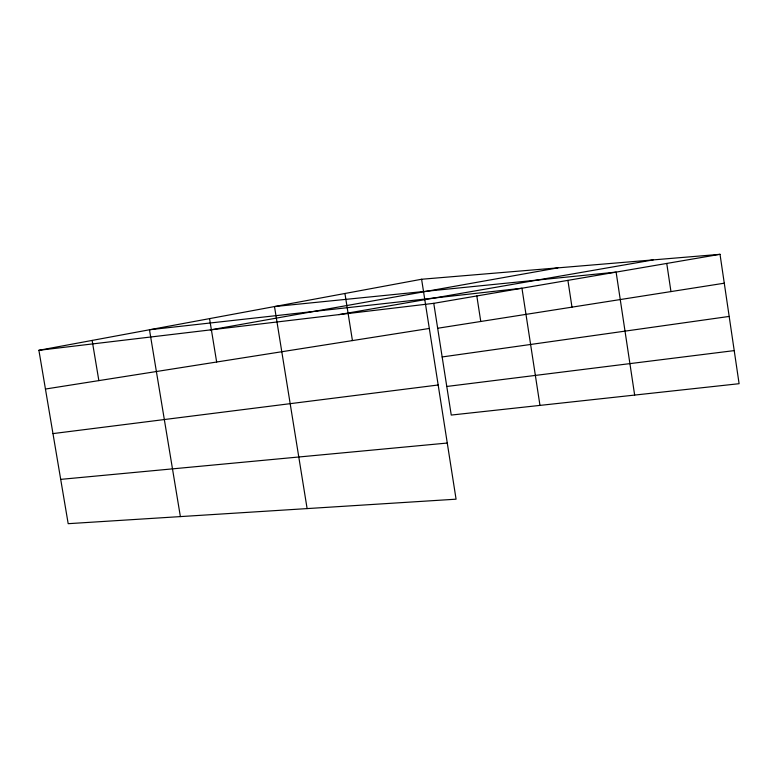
<?xml version="1.0" encoding="UTF-8"?>
<svg xmlns="http://www.w3.org/2000/svg" width="778" height="778" viewBox="0 0 778 778"><rect width="100%" height="100%" fill="white"/><g stroke="black" fill="none" stroke-linecap="round" stroke-linejoin="round"><path stroke-width="1.17" d="M38.9 350.304L421.598 279.253L720.02 254.318L739.1 383.7L451.25 415.063L433.764 303.332L38.9 350.304L68.182 523.682L456.073 499.184L421.598 279.253M210.284 329.921L557.855 267.865M338.868 314.623L653.16 259.91M433.764 303.332L720.02 254.318M45.445 389.039L429.31 328.452M437.664 328.258L724.279 283.202M442.157 356.956L729.18 316.432M52.962 433.599L438.17 384.993M446.776 386.471L734.218 350.606M60.694 479.374L447.272 443.042M92.135 340.414L98.855 380.607M180.379 516.592L149.483 329.765L521.96 288.23L539.971 405.396M209.554 318.62L216.654 362.013M307.115 508.588L274.498 306.561L616.118 272.115L634.654 395.078M344.936 293.481L352.434 340.579M476.817 295.961L480.775 321.479M567.901 280.362L571.986 307.145M666.756 263.441L670.957 291.585"/></g></svg>
